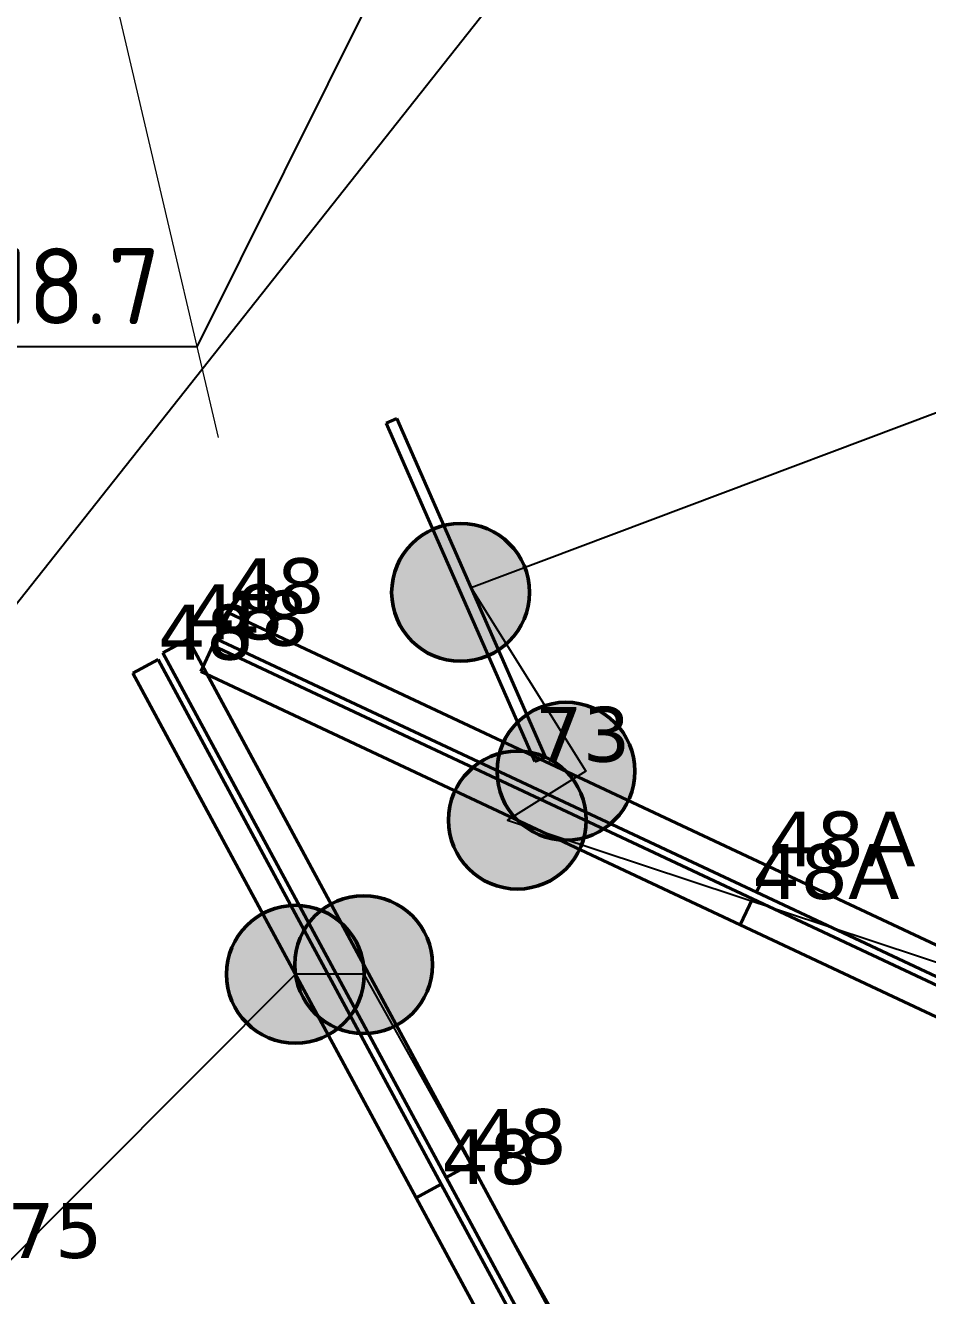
# Model space of a CAD drawing. Header units: millimetres. Extents: x -243740 to 150609, y -473655 to -165121.
# Drawn here: x 39452 to 42416, y -332794 to -328622 of the extents above; entities that cross this region are included whole.
import ezdxf
from ezdxf import colors
from ezdxf.entities.mleader import LeaderData, LeaderLine
from ezdxf.math import Vec2, Vec3

# ---------------------------------------------------------------- set-up
doc = ezdxf.new("R2010")
doc.units = ezdxf.units.MM
doc.layers.add('_HMI', color=6, linetype='Continuous')
doc.layers.add('_Гр.ЩД-1C.10.4.I8.7', color=6, linetype='Continuous')
for name, color, linetype, lineweight in [('_освещение_dali', 3, 'Continuous', 50), ('DLX_FL1_LUM 122', 1, 'Continuous', 40), ('DLX_FL1_LUM 222', 5, 'Continuous', 40), ('DLX_LUM 6', 5, 'Continuous', 40)]:
    doc.layers.add(name, color=color, linetype=linetype, lineweight=lineweight)
doc.styles.add('ISOCPEUR', font='isocpeur.ttf')
doc.styles.add('TableTextStyle', font='')
doc.styles.get('TableTextStyle').set_extended_font_data('VERDANA.TTF')
doc.linetypes.add('Truba', pattern='A,3e-05,[4,MSH_7,S=1,R=0,X=0,Y=0],-3.022072', length=3.022102)

# ---------------------------------------------------------------- blocks, each defined once
blk = doc.blocks.new('A$Caabd1818')
at = {"layer": 'DLX_FL1_LUM 122'}
for points in [[(37883.9, 66052.7, 0), (37923.9, 66137.8, 0)], [(37923.9, 66137.8, 0), (37883.9, 66052.7, 0)], [(37923.9, 66137.8, 0), (37883.9, 66052.7, 0)], [(37883.9, 66052.7, 0), (37923.9, 66137.8, 0)], [(37923.9, 66137.8, 0), (37923.9, 66137.8, 0)], [(37923.9, 66137.8, 0), (39696.4, 65306, 0)], [(39696.4, 65306, 0), (37923.9, 66137.8, 0)], [(37923.9, 66137.8, 0), (37923.9, 66137.8, 0)], [(39696.4, 65306, 0), (37923.9, 66137.8, 0)], [(37923.9, 66137.8, 0), (39696.4, 65306, 0)], [(39656.5, 65220.9, 0), (37883.9, 66052.7, 0)], [(37883.9, 66052.7, 0), (37883.9, 66052.7, 0)], [(37883.9, 66052.7, 0), (39656.5, 65220.9, 0)], [(37883.9, 66052.7, 0), (37883.9, 66052.7, 0)], [(37883.9, 66052.7, 0), (39656.5, 65220.9, 0)], [(39656.5, 65220.9, 0), (37883.9, 66052.7, 0)], [(37830.6, 65946.1, 0), (37870.6, 66031.2, 0)], [(37870.6, 66031.2, 0), (37830.6, 65946.1, 0)], [(37870.6, 66031.2, 0), (37830.6, 65946.1, 0)], [(37830.6, 65946.1, 0), (37870.6, 66031.2, 0)], [(37870.6, 66031.2, 0), (37870.6, 66031.2, 0)], [(37870.6, 66031.2, 0), (39643.1, 65199.4, 0)], [(39643.1, 65199.4, 0), (37870.6, 66031.2, 0)], [(37870.6, 66031.2, 0), (37870.6, 66031.2, 0)], [(39643.1, 65199.4, 0), (37870.6, 66031.2, 0)], [(37870.6, 66031.2, 0), (39643.1, 65199.4, 0)], [(39603.2, 65114.3, 0), (37830.6, 65946.1, 0)], [(37830.6, 65946.1, 0), (37830.6, 65946.1, 0)], [(37830.6, 65946.1, 0), (39603.2, 65114.3, 0)], [(37830.6, 65946.1, 0), (37830.6, 65946.1, 0)], [(37830.6, 65946.1, 0), (39603.2, 65114.3, 0)], [(39603.2, 65114.3, 0), (37830.6, 65946.1, 0)]]:
    blk.add_polyline3d(points, dxfattribs=at)
at = {"layer": 'DLX_FL1_LUM 222'}
for points in [[(36111.4, 66884.5, 0), (36151.3, 66969.6, 0)], [(36151.3, 66969.6, 0), (36111.4, 66884.5, 0)], [(36151.3, 66969.6, 0), (36111.4, 66884.5, 0)], [(36111.4, 66884.5, 0), (36151.3, 66969.6, 0)], [(36151.3, 66969.6, 0), (36151.3, 66969.6, 0)], [(36151.3, 66969.6, 0), (37923.9, 66137.8, 0)], [(37923.9, 66137.8, 0), (36151.3, 66969.6, 0)], [(36151.3, 66969.6, 0), (36151.3, 66969.6, 0)], [(37923.9, 66137.8, 0), (36151.3, 66969.6, 0)], [(36151.3, 66969.6, 0), (37923.9, 66137.8, 0)], [(35933.8, 66839, 0), (36016.5, 66883.6, 0)], [(36016.5, 66883.6, 0), (35933.8, 66839, 0)], [(36016.5, 66883.6, 0), (35933.8, 66839, 0)], [(35933.8, 66839, 0), (36016.5, 66883.6, 0)], [(36016.5, 66883.6, 0), (36016.5, 66883.6, 0)], [(36016.5, 66883.6, 0), (36946.7, 65160.7, 0)], [(36946.7, 65160.7, 0), (36016.5, 66883.6, 0)], [(36016.5, 66883.6, 0), (36016.5, 66883.6, 0)], [(36946.7, 65160.7, 0), (36016.5, 66883.6, 0)], [(36016.5, 66883.6, 0), (36946.7, 65160.7, 0)], [(37883.9, 66052.7, 0), (36111.4, 66884.5, 0)], [(36111.4, 66884.5, 0), (36111.4, 66884.5, 0)], [(36111.4, 66884.5, 0), (37883.9, 66052.7, 0)], [(36111.4, 66884.5, 0), (36111.4, 66884.5, 0)], [(36111.4, 66884.5, 0), (37883.9, 66052.7, 0)], [(37883.9, 66052.7, 0), (36111.4, 66884.5, 0)], [(36864, 65116, 0), (35933.8, 66839, 0)], [(35933.8, 66839, 0), (35933.8, 66839, 0)], [(35933.8, 66839, 0), (36864, 65116, 0)], [(35933.8, 66839, 0), (35933.8, 66839, 0)], [(35933.8, 66839, 0), (36864, 65116, 0)], [(36864, 65116, 0), (35933.8, 66839, 0)], [(36058.1, 66777.9, 0), (36098, 66862.9, 0)], [(36098, 66862.9, 0), (36058.1, 66777.9, 0)], [(36098, 66862.9, 0), (36058.1, 66777.9, 0)], [(36058.1, 66777.9, 0), (36098, 66862.9, 0)], [(36098, 66862.9, 0), (36098, 66862.9, 0)], [(36098, 66862.9, 0), (37870.6, 66031.2, 0)], [(37870.6, 66031.2, 0), (36098, 66862.9, 0)], [(36098, 66862.9, 0), (36098, 66862.9, 0)], [(37870.6, 66031.2, 0), (36098, 66862.9, 0)], [(36098, 66862.9, 0), (37870.6, 66031.2, 0)], [(35835.4, 66772.5, 0), (35918.1, 66817.2, 0)], [(35918.1, 66817.2, 0), (35835.4, 66772.5, 0)], [(35918.1, 66817.2, 0), (35835.4, 66772.5, 0)], [(35835.4, 66772.5, 0), (35918.1, 66817.2, 0)], [(35918.1, 66817.2, 0), (35918.1, 66817.2, 0)], [(35918.1, 66817.2, 0), (36848.3, 65094.3, 0)], [(36848.3, 65094.3, 0), (35918.1, 66817.2, 0)], [(35918.1, 66817.2, 0), (35918.1, 66817.2, 0)], [(36848.3, 65094.3, 0), (35918.1, 66817.2, 0)], [(35918.1, 66817.2, 0), (36848.3, 65094.3, 0)], [(36765.6, 65049.6, 0), (35835.4, 66772.5, 0)], [(35835.4, 66772.5, 0), (35835.4, 66772.5, 0)], [(35835.4, 66772.5, 0), (36765.6, 65049.6, 0)], [(35835.4, 66772.5, 0), (35835.4, 66772.5, 0)], [(35835.4, 66772.5, 0), (36765.6, 65049.6, 0)], [(36765.6, 65049.6, 0), (35835.4, 66772.5, 0)], [(37830.6, 65946.1, 0), (36058.1, 66777.9, 0)], [(36058.1, 66777.9, 0), (36058.1, 66777.9, 0)], [(36058.1, 66777.9, 0), (37830.6, 65946.1, 0)], [(36058.1, 66777.9, 0), (36058.1, 66777.9, 0)], [(36058.1, 66777.9, 0), (37830.6, 65946.1, 0)], [(37830.6, 65946.1, 0), (36058.1, 66777.9, 0)], [(37923.9, 66137.8, 0), (37883.9, 66052.7, 0)], [(37883.9, 66052.7, 0), (37923.9, 66137.8, 0)], [(37883.9, 66052.7, 0), (37923.9, 66137.8, 0)], [(37923.9, 66137.8, 0), (37883.9, 66052.7, 0)], [(37923.9, 66137.8, 0), (37923.9, 66137.8, 0)], [(37923.9, 66137.8, 0), (37923.9, 66137.8, 0)], [(37883.9, 66052.7, 0), (37883.9, 66052.7, 0)], [(37883.9, 66052.7, 0), (37883.9, 66052.7, 0)], [(37870.6, 66031.2, 0), (37830.6, 65946.1, 0)], [(37830.6, 65946.1, 0), (37870.6, 66031.2, 0)], [(37830.6, 65946.1, 0), (37870.6, 66031.2, 0)], [(37870.6, 66031.2, 0), (37830.6, 65946.1, 0)], [(37870.6, 66031.2, 0), (37870.6, 66031.2, 0)], [(37870.6, 66031.2, 0), (37870.6, 66031.2, 0)], [(37830.6, 65946.1, 0), (37830.6, 65946.1, 0)], [(37830.6, 65946.1, 0), (37830.6, 65946.1, 0)], [(36946.7, 65160.7, 0), (36864, 65116, 0)], [(36864, 65116, 0), (36946.7, 65160.7, 0)], [(36864, 65116, 0), (36946.7, 65160.7, 0)], [(36946.7, 65160.7, 0), (36864, 65116, 0)], [(36864, 65116, 0), (36946.7, 65160.7, 0)], [(36946.7, 65160.7, 0), (36864, 65116, 0)], [(36946.7, 65160.7, 0), (36864, 65116, 0)], [(36864, 65116, 0), (36946.7, 65160.7, 0)], [(36946.7, 65160.7, 0), (36946.7, 65160.7, 0)], [(36946.7, 65160.7, 0), (36946.7, 65160.7, 0)], [(36946.7, 65160.7, 0), (36946.7, 65160.7, 0)], [(36946.7, 65160.7, 0), (37876.9, 63437.8, 0)], [(37876.9, 63437.8, 0), (36946.7, 65160.7, 0)], [(36946.7, 65160.7, 0), (36946.7, 65160.7, 0)], [(37876.9, 63437.8, 0), (36946.7, 65160.7, 0)], [(36946.7, 65160.7, 0), (37876.9, 63437.8, 0)], [(36864, 65116, 0), (36864, 65116, 0)], [(36864, 65116, 0), (36864, 65116, 0)], [(37794.2, 63393.1, 0), (36864, 65116, 0)], [(36864, 65116, 0), (36864, 65116, 0)], [(36864, 65116, 0), (37794.2, 63393.1, 0)], [(36864, 65116, 0), (36864, 65116, 0)], [(36864, 65116, 0), (37794.2, 63393.1, 0)], [(37794.2, 63393.1, 0), (36864, 65116, 0)], [(36848.3, 65094.3, 0), (36765.6, 65049.6, 0)], [(36765.6, 65049.6, 0), (36848.3, 65094.3, 0)], [(36765.6, 65049.6, 0), (36848.3, 65094.3, 0)], [(36848.3, 65094.3, 0), (36765.6, 65049.6, 0)], [(36765.6, 65049.6, 0), (36848.3, 65094.3, 0)], [(36848.3, 65094.3, 0), (36765.6, 65049.6, 0)], [(36848.3, 65094.3, 0), (36765.6, 65049.6, 0)], [(36765.6, 65049.6, 0), (36848.3, 65094.3, 0)], [(36848.3, 65094.3, 0), (36848.3, 65094.3, 0)], [(36848.3, 65094.3, 0), (36848.3, 65094.3, 0)], [(36848.3, 65094.3, 0), (36848.3, 65094.3, 0)], [(36848.3, 65094.3, 0), (37778.5, 63371.3, 0)], [(37778.5, 63371.3, 0), (36848.3, 65094.3, 0)], [(36848.3, 65094.3, 0), (36848.3, 65094.3, 0)], [(37778.5, 63371.3, 0), (36848.3, 65094.3, 0)], [(36848.3, 65094.3, 0), (37778.5, 63371.3, 0)], [(36765.6, 65049.6, 0), (36765.6, 65049.6, 0)], [(36765.6, 65049.6, 0), (36765.6, 65049.6, 0)], [(37695.8, 63326.7, 0), (36765.6, 65049.6, 0)], [(36765.6, 65049.6, 0), (36765.6, 65049.6, 0)], [(36765.6, 65049.6, 0), (37695.8, 63326.7, 0)], [(36765.6, 65049.6, 0), (36765.6, 65049.6, 0)], [(36765.6, 65049.6, 0), (37695.8, 63326.7, 0)], [(37695.8, 63326.7, 0), (36765.6, 65049.6, 0)]]:
    blk.add_polyline3d(points, dxfattribs=at)
at = {"layer": 'DLX_LUM 6'}
for points in [[(36667.6, 67593.3, 0), (36702.4, 67608.6, 0)], [(36702.4, 67608.6, 0), (36667.6, 67593.3, 0)], [(36702.4, 67608.6, 0), (36667.6, 67593.3, 0)], [(36667.6, 67593.3, 0), (36702.4, 67608.6, 0)], [(37155.7, 66481.7, 0), (36667.6, 67593.3, 0)], [(36667.6, 67593.3, 0), (36667.6, 67593.3, 0)], [(36667.6, 67593.3, 0), (37155.7, 66481.7, 0)], [(36667.6, 67593.3, 0), (36667.6, 67593.3, 0)], [(36667.6, 67593.3, 0), (37155.7, 66481.7, 0)], [(37155.7, 66481.7, 0), (36667.6, 67593.3, 0)], [(36702.4, 67608.6, 0), (37190.5, 66497, 0)], [(37190.5, 66497, 0), (36702.4, 67608.6, 0)], [(36702.4, 67608.6, 0), (36702.4, 67608.6, 0)], [(36702.4, 67608.6, 0), (36702.4, 67608.6, 0)], [(37190.5, 66497, 0), (36702.4, 67608.6, 0)], [(36702.4, 67608.6, 0), (37190.5, 66497, 0)], [(37190.5, 66497, 0), (37155.7, 66481.7, 0)], [(37155.7, 66481.7, 0), (37190.5, 66497, 0)], [(37155.7, 66481.7, 0), (37190.5, 66497, 0)], [(37190.5, 66497, 0), (37155.7, 66481.7, 0)], [(37190.5, 66497, 0), (37190.5, 66497, 0)], [(37190.5, 66497, 0), (37190.5, 66497, 0)], [(37155.7, 66481.7, 0), (37155.7, 66481.7, 0)], [(37155.7, 66481.7, 0), (37155.7, 66481.7, 0)]]:
    blk.add_polyline3d(points, dxfattribs=at)
blk = doc.blocks.new('A$Cab2378fa')
at = {"lineweight": 25, "true_color": 0xfff5f5}
h = blk.add_hatch(color=7, dxfattribs=at)
h.dxf.hatch_style = 1
h.paths.add_polyline_path([(0, 0), (-141.6, -170.3, 0.174923), (3, -222.4, 0.197808), (162.3, -156.8)])
h.paths.add_polyline_path([(-163.2, 157.6), (0, 0), (147.8, 177.8, 0.175398), (3, 230.2, 0.209014)])
at = {"lineweight": 25}
h = blk.add_hatch(color=0, dxfattribs=at)
h.paths.add_polyline_path([(162.3, -156.8, 0.442338), (147.8, 177.8), (0, 0)])
h.paths.add_polyline_path([(-141.6, -170.3), (0, 0), (-163.2, 157.6, 0.430096)])
blk.add_circle((3, 3.9), 226.3)
blk = doc.blocks.new('_Dot')
at = {"color": 0, "linetype": 'ByBlock', "lineweight": -2}
blk.add_line((-0.5, 0), (-1, 0), dxfattribs=at)
at = {"color": 0, "linetype": 'ByBlock', "const_width": 0.5}
blk.add_lwpolyline([(-0.25, 0, 1), (0.25, 0, 1)], format="xyb", close=True, dxfattribs=at)

msp = doc.modelspace()

# ---------------------------------------------------------------- linework, layer by layer
at = {"layer": '_HMI', "ltscale": 100}
msp.add_lwpolyline([(41390.1, -328035.2), (39179.5, -330829.2), (34211.1, -334889.4), (26028, -339993.3), (22739.5, -340867.2), (34532.2, -385192.1), (27880.3, -386959.5), (28508, -389445.1), (28773.4, -389445.1)], dxfattribs=at)
at = {"layer": '_Гр.ЩД-1C.10.4.I8.7', "ltscale": 100}
for points in [[(45675, -325270.6), (46837.2, -326772.3), (46658.4, -326911.1), (49390.9, -328779.4), (46639.8, -330503.1), (46632, -329118.2), (44877.8, -327006.9), (44758.6, -327912.1), (43157.9, -329626.6), (40916.1, -330469), (41292.8, -331071.4), (41035.9, -331232.1), (42846, -331831), (42686.6, -331991.6), (44618.6, -332662.8), (44459.1, -332823.4)], [(41426.6, -333276.2), (40565.3, -331738.2), (40339, -331738.2), (38653.5, -333427.7)]]:
    msp.add_lwpolyline(points, dxfattribs=at)
at = {"layer": 'Defpoints', "color": 251, "lineweight": 0, "ltscale": 100, "true_color": 0x636466}
msp.add_lwpolyline([(37594.5, -319361.4), (40085, -329975.6)], dxfattribs=at)

# ---------------------------------------------------------------- block references
at = {"layer": '_освещение_dali', "color": 5, "ltscale": 100}
for p in [(40878.4, -330488.2), (41224.5, -331075.3), (41065.1, -331236), (40560.2, -331710.8), (40336, -331742.1)]:
    msp.add_blockref('A$Cab2378fa', p, dxfattribs=at)
at = {"layer": 'Defpoints', "linetype": 'Truba', "ltscale": 100}
msp.add_blockref('A$Caabd1818', (3969.7, -397521.8), dxfattribs=at)

# ---------------------------------------------------------------- texts
at = {"layer": '_освещение_dali', "color": 11, "true_color": 0xff7860, "style": 'TableTextStyle'}
for s, p in [('48', (40121, -330552.2)), ('48', (39986.2, -330638.2)), ('48', (40067.7, -330658.8)), ('48', (39887.8, -330704.6)), ('73', (41125.4, -331040.1)), ('48А', (41893.5, -331384)), ('48А', (41840.2, -331490.6)), ('48', (40916.4, -332361.1)), ('48', (40818, -332427.5)), ('75', (39391.7, -332669.8))]:
    msp.add_text(s, height=180, dxfattribs=at).set_placement(p)

# ---------------------------------------------------------------- leaders
at = {"layer": '_Гр.ЩД-1C.10.4.I8.7', "ltscale": 100}
ml = msp.add_multileader_mtext('Standard', dxfattribs=at)
ml.set_content('Гр.ЩД-1C.10.4.I8.7', color=256, style='ISOCPEUR')
ml.set_leader_properties()
ml.set_arrow_properties(name='DOT')
ml.build(insert=Vec2(0, 0))
ml.multileader.update_dxf_attribs({"has_dogleg": 0, "text_left_attachment_type": 6, "text_right_attachment_type": 6, "arrow_head_size": 100})
ctx = ml.context
ctx.base_point, ctx.char_height, ctx.arrow_head_size, ctx.landing_gap_size, ctx.plane_origin = Vec3(37040.2, -329678.3), 250, 100, 200, Vec3(121221.2, -201169)
ctx.left_attachment, ctx.right_attachment = 6, 6
notes = []
notes.append((ctx, [(1, (1, 1, 0), (40023.2, -329678.3), (-1, 0), 8, [(1, [(41239.9, -327217.9)], 0, [])])]))
ctx.mtext.insert, ctx.mtext.width, ctx.mtext.flow_direction = Vec3(37240.2, -329353.3), 2425, 5
for ctx, leaders in notes:
    for number, flags, end, landing, length, lines in leaders:
        leader = LeaderData()
        leader.index, (leader.has_last_leader_line, leader.has_dogleg_vector, leader.attachment_direction) = number, flags
        leader.last_leader_point, leader.dogleg_vector, leader.dogleg_length = Vec3(end), Vec3(landing), length
        for number, points, colour, breaks in lines:
            line = LeaderLine()
            line.index, line.vertices, line.color, line.breaks = number, Vec3.list(points), colors.encode_raw_color(colour), breaks
            leader.lines.append(line)
        ctx.leaders.append(leader)

doc.saveas('drawing.dxf')
